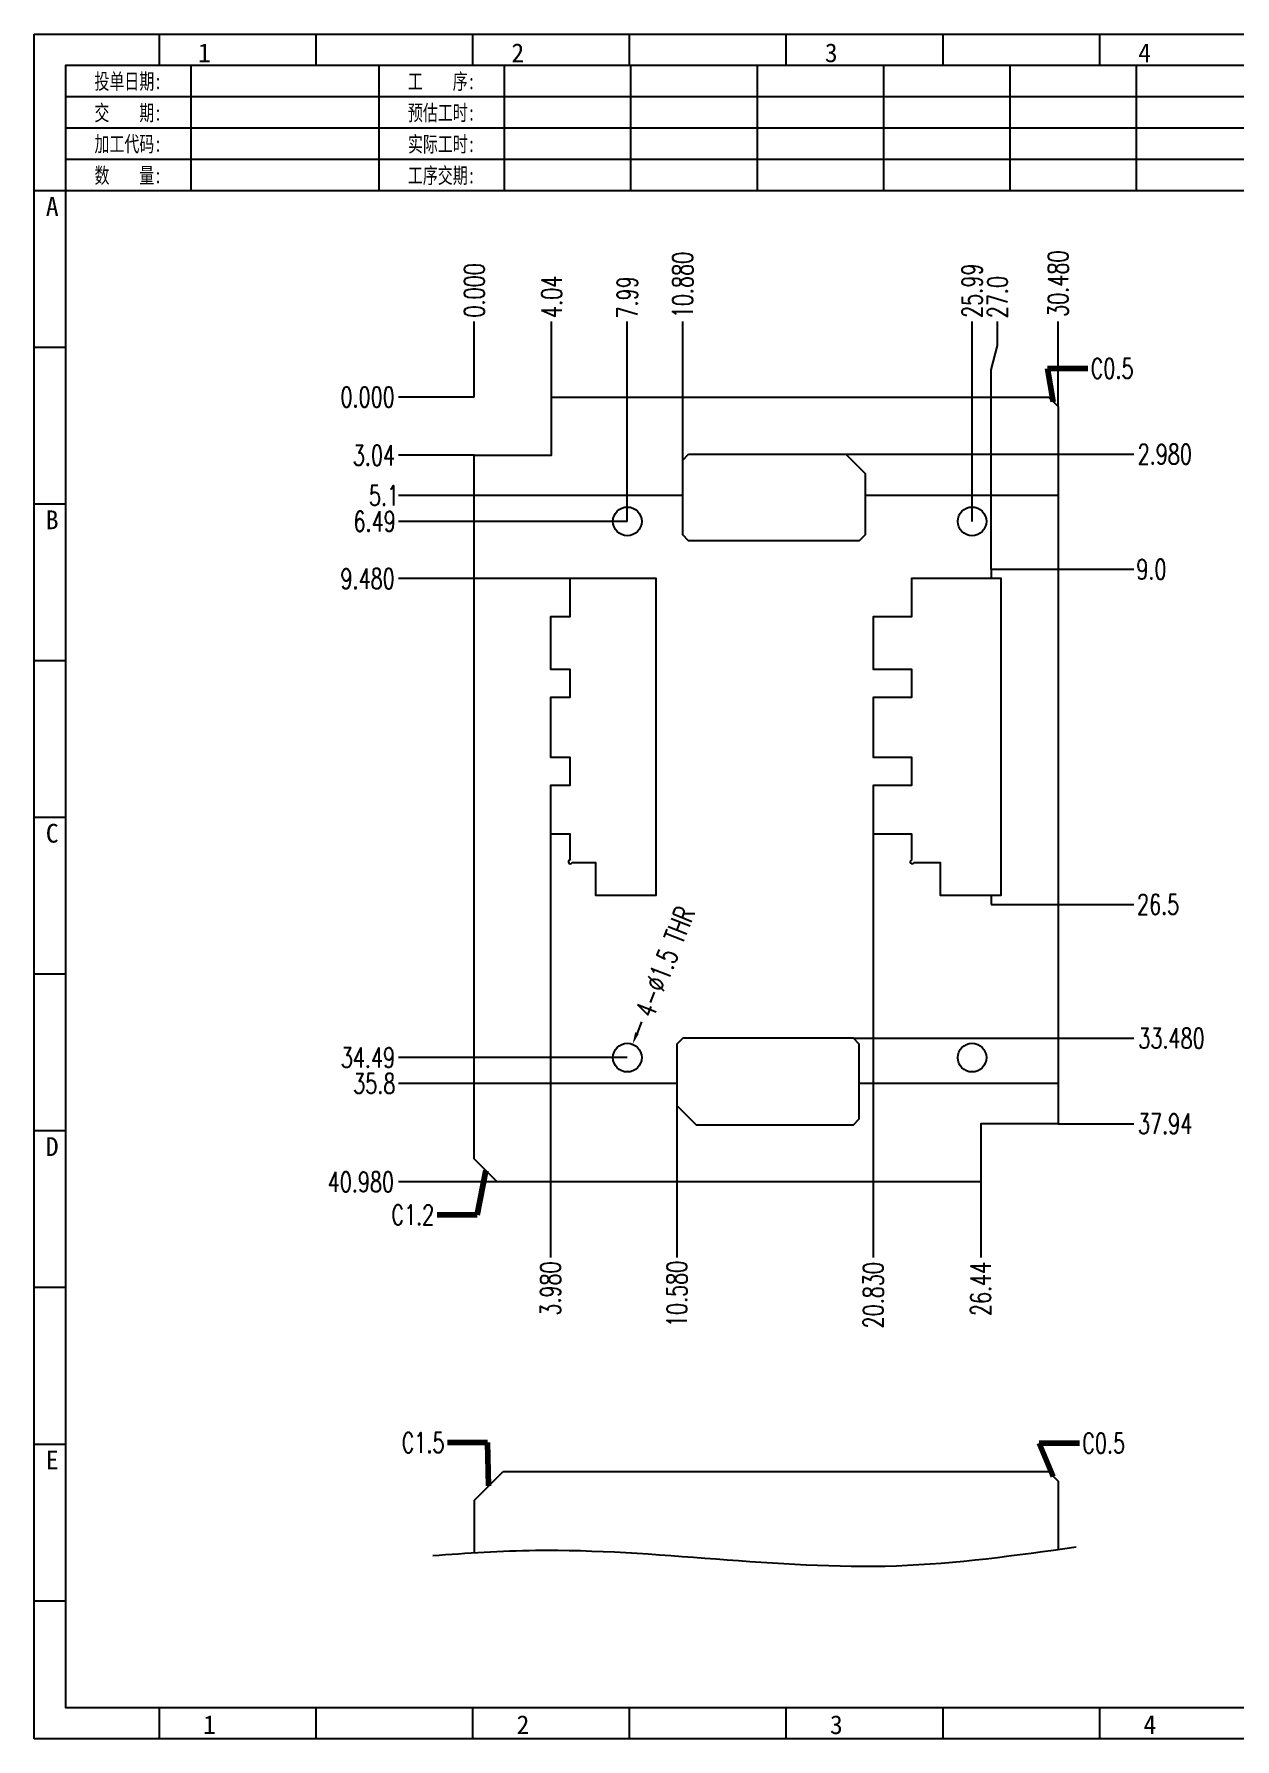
# Model space of a CAD drawing. Header units: millimetres. Extents: x -2852 to 5627, y -2271 to 1849.
# Drawn here: x -934.6 to -871.9, y -987.4 to -898.4 of the extents above; entities that cross this region are included whole.
import ezdxf
from ezdxf.enums import TextEntityAlignment as Align

# ---------------------------------------------------------------- set-up
doc = ezdxf.new("R2010")
doc.units = ezdxf.units.MM
doc.header["$PDSIZE"] = 3
for name, color, linetype in [('1', 7, 'Continuous'), ('41', 1, 'Continuous'), ('D03', 7, 'Continuous')]:
    doc.layers.add(name, color=color, linetype=linetype)
doc.styles.add('jet02', font='simplex.shx', dxfattribs={"width": 0.7})
doc.styles.get("Standard").update_dxf_attribs({"font": '仿宋_GB2312_0.ttf', "width": 0.7})
doc.styles.add('tk', font='', dxfattribs={"width": 0.7})
doc.styles.add('tk 2', font='仿宋_GB2312_0.ttf', dxfattribs={"width": 0.65})
doc.styles.get('tk').set_extended_font_data('NSimSun')
doc.dimstyles.new('jet02', dxfattribs={"dimtxt": 3.5, "dimasz": 2.1, "dimexe": 1, "dimexo": 0, "dimgap": 0.5, "dimtad": 0, "dimtoh": 1, "dimdec": 3, "dimzin": 9, "dimdsep": 46, "dimtxsty": 'jet02', "dimcen": 0, "dimclrt": 256, "dimazin": 2, "dimtfac": 1, "dimtdec": 3, "dimtofl": 0, "dimtmove": 0, "dimatfit": 1, "dimfxl": 0, "dimarcsym": 0})

# ---------------------------------------------------------------- blocks, each defined once
blk = doc.blocks.new('A3-N')
at = {"layer": '1', "color": 1}
for p, q in [((0, 0), (0, 296.73)), ((0, 296.73), (420, 296.73)), ((21.82, 291.27), (21.82, 296.73)), ((49.09, 291.27), (49.09, 296.73)), ((76.36, 291.27), (76.36, 296.73)), ((103.64, 291.27), (103.64, 296.73)), ((103.64, 291.27), (103.64, 296.73)), ((103.64, 291.27), (103.64, 296.73)), ((130.91, 291.27), (130.91, 296.73)), ((158.18, 291.27), (158.18, 296.73)), ((185.45, 291.27), (185.45, 296.73)), ((5.45, 269.45), (0, 269.45)), ((5.45, 242.18), (0, 242.18)), ((5.45, 214.91), (0, 214.91)), ((5.45, 187.64), (0, 187.64)), ((5.45, 160.36), (0, 160.36)), ((5.45, 133.09), (0, 133.09)), ((5.45, 105.82), (0, 105.82)), ((5.45, 78.55), (0, 78.55)), ((5.45, 51.27), (0, 51.27)), ((5.45, 24), (0, 24)), ((21.82, 0), (21.82, 5.45)), ((49.09, 0), (49.09, 5.45)), ((76.36, 0), (76.36, 5.45)), ((103.64, 0), (103.64, 5.45)), ((130.91, 0), (130.91, 5.45)), ((158.18, 0), (158.18, 5.45)), ((185.45, 0), (185.45, 5.45)), ((1, 0), (0, 0)), ((420, 0), (1, 0))]:
    blk.add_line(p, q, dxfattribs=at)
at = {"layer": '1'}
blk.add_lwpolyline([(221.45, 5.45), (414.55, 5.45), (414.55, 291.27), (5.45, 291.27), (5.45, 5.45), (414.55, 5.45)], dxfattribs=at)
at = {"layer": '41'}
for p, q in [((27.27, 291.27), (27.27, 269.45)), ((60, 291.27), (60, 269.45)), ((81.82, 291.27), (81.82, 269.45)), ((103.82, 291.27), (103.82, 269.45)), ((125.82, 291.27), (125.82, 269.45)), ((147.82, 291.27), (147.82, 269.45)), ((169.82, 291.27), (169.82, 269.45)), ((191.82, 291.27), (191.82, 269.45)), ((367.82, 285.82), (5.45, 285.82)), ((367.82, 280.36), (5.45, 280.36)), ((367.82, 274.91), (5.45, 274.91)), ((414.55, 269.45), (5.45, 269.45))]:
    blk.add_line(p, q, dxfattribs=at)
at = {"layer": '1', "color": 1}
for s, p in [('1', (29.64, 295.11)), ('2', (84.18, 295.11)), ('3', (138.73, 295.11)), ('4', (193.27, 295.11)), ('1', (30.53, 4.11)), ('2', (85.08, 4.11)), ('3', (139.62, 4.11)), ('4', (194.17, 4.11))]:
    blk.add_text(s, height=3.27, dxfattribs=at).set_placement(p, align=Align.TOP_CENTER)
at = {"layer": '1', "style": 'tk', "width": 0.7}
for s, p in [('投单日期:', (16.36, 288.55)), ('工    序:', (70.91, 288.55)), ('交    期:', (16.36, 283.09)), ('预估工时:', (70.91, 283.09)), ('加工代码:', (16.36, 277.64)), ('实际工时:', (70.91, 277.64)), ('数    量:', (16.36, 272.18)), ('工序交期:', (70.91, 272.18))]:
    blk.add_text(s, height=2.727, dxfattribs=at).set_placement(p, align=Align.MIDDLE)
at = {"layer": '1', "color": 1}
for s, p in [('A', (2.04, 268.36)), ('B', (2.04, 213.82)), ('C', (2.04, 159.27)), ('D', (2.04, 104.73)), ('E', (2.04, 50.18))]:
    blk.add_text(s, height=3.27, dxfattribs=at).set_placement(p, align=Align.TOP_LEFT)
at = {"layer": '1', "style": 'tk 2', "width": 0.7}
for tag, p in [('PATR-NO1', (309.84, 32.96)), ('TITLE', (365.74, 30.9)), ('PATR-NO2', (309.84, 27.81)), ('DWG-NO:', (366.54, 18.14))]:
    blk.add_attdef(tag, p, '', height=3.27, dxfattribs=at)
at = {"layer": '1', "color": 1, "style": 'tk 2', "width": 0.7}
for tag, p in [('DRAW', (314.55, 7.27)), ('DATE', (334.72, 7.32))]:
    blk.add_attdef(tag, p, '', height=3.49, dxfattribs=at)
at = {"layer": '1', "style": 'tk 2', "width": 0.7}
for tag, p in [('SCALE', (376.55, 8.73)), ('SHEET', (386.6, 8.72)), ('REV', (397.38, 8.73))]:
    blk.add_attdef(tag, text='', height=2.18, dxfattribs=at).set_placement(p, align=Align.MIDDLE_LEFT)
blk = doc.blocks.new('*D2375')
at = {"layer": '41', "ltscale": 0.05}
blk.add_line((3.584, -3369.787), (-0.367, -3369.787), dxfattribs=at)
at = {"layer": 'Defpoints', "color": 0, "ltscale": 0.05}
for p in [(-0.367, -3369.787), (3.584, -3369.787), (3.584, -3369.787)]:
    blk.add_point(p, dxfattribs=at)
at = {"layer": '41', "ltscale": 0.05, "insert": (-1.987, -3369.787), "char_height": 1.05, "attachment_point": 5, "style": 'jet02'}
blk.add_mtext('0.000', dxfattribs=at)
blk = doc.blocks.new('*D2376')
at = {"layer": '41', "ltscale": 0.05}
blk.add_line((4.784, -3410.767), (-0.367, -3410.767), dxfattribs=at)
at = {"layer": 'Defpoints', "color": 0, "ltscale": 0.05}
for p in [(3.584, -3369.787), (-0.367, -3410.767), (4.784, -3410.767)]:
    blk.add_point(p, dxfattribs=at)
at = {"layer": '41', "ltscale": 0.05, "insert": (-2.337, -3410.767), "char_height": 1.05, "attachment_point": 5, "style": 'jet02'}
blk.add_mtext('40.980', dxfattribs=at)
blk = doc.blocks.new('*D2377')
at = {"layer": '41', "ltscale": 0.05}
blk.add_line((3.584, -3405.627), (-0.367, -3405.627), dxfattribs=at)
at = {"layer": 'Defpoints', "color": 0, "ltscale": 0.05}
for p in [(3.584, -3369.787), (-0.367, -3405.627), (3.584, -3405.627)]:
    blk.add_point(p, dxfattribs=at)
at = {"layer": '41', "ltscale": 0.05, "insert": (-1.637, -3405.627), "char_height": 1.05, "attachment_point": 5, "style": 'jet02'}
blk.add_mtext('35.8', dxfattribs=at)
blk = doc.blocks.new('*D2378')
at = {"layer": '41', "ltscale": 0.05}
blk.add_line((11.574, -3404.277), (-0.367, -3404.277), dxfattribs=at)
at = {"layer": 'Defpoints', "color": 0, "ltscale": 0.05}
for p in [(3.584, -3369.787), (-0.367, -3404.277), (11.574, -3404.277)]:
    blk.add_point(p, dxfattribs=at)
at = {"layer": '41', "ltscale": 0.05, "insert": (-1.97, -3404.277), "char_height": 1.05, "attachment_point": 5, "style": 'jet02'}
blk.add_mtext('34.49', dxfattribs=at)
blk = doc.blocks.new('*D2379')
at = {"layer": '41', "ltscale": 0.05}
blk.add_line((11.574, -3376.277), (-0.367, -3376.277), dxfattribs=at)
at = {"layer": 'Defpoints', "color": 0, "ltscale": 0.05}
for p in [(3.584, -3369.787), (-0.367, -3376.277), (11.574, -3376.277)]:
    blk.add_point(p, dxfattribs=at)
at = {"layer": '41', "ltscale": 0.05, "insert": (-1.62, -3376.277), "char_height": 1.05, "attachment_point": 5, "style": 'jet02'}
blk.add_mtext('6.49', dxfattribs=at)
blk = doc.blocks.new('*D2380')
at = {"layer": '41', "ltscale": 0.05}
blk.add_line((3.584, -3374.927), (-0.367, -3374.927), dxfattribs=at)
at = {"layer": 'Defpoints', "color": 0, "ltscale": 0.05}
for p in [(3.584, -3369.787), (-0.367, -3374.927), (3.584, -3374.927)]:
    blk.add_point(p, dxfattribs=at)
at = {"layer": '41', "ltscale": 0.05, "insert": (-1.13, -3374.927), "char_height": 1.05, "attachment_point": 5, "style": 'jet02'}
blk.add_mtext('5.1', dxfattribs=at)
blk = doc.blocks.new('*D2381')
at = {"layer": '41', "ltscale": 0.05}
blk.add_line((3.584, -3372.827), (-0.367, -3372.827), dxfattribs=at)
at = {"layer": 'Defpoints', "color": 0, "ltscale": 0.05}
for p in [(3.584, -3369.787), (-0.367, -3372.827), (3.584, -3372.827)]:
    blk.add_point(p, dxfattribs=at)
at = {"layer": '41', "ltscale": 0.05, "insert": (-1.655, -3372.827), "char_height": 1.05, "attachment_point": 5, "style": 'jet02'}
blk.add_mtext('3.04', dxfattribs=at)
blk = doc.blocks.new('*D2382')
at = {"layer": '41', "ltscale": 0.05}
blk.add_line((34.064, -3407.727), (38.015, -3407.727), dxfattribs=at)
at = {"layer": 'Defpoints', "color": 0, "ltscale": 0.05}
for p in [(3.584, -3369.787), (34.064, -3407.727), (38.015, -3407.727)]:
    blk.add_point(p, dxfattribs=at)
at = {"layer": '41', "ltscale": 0.05, "insert": (39.652, -3407.727), "char_height": 1.05, "attachment_point": 5, "style": 'jet02'}
blk.add_mtext('37.94', dxfattribs=at)
blk = doc.blocks.new('*D2383')
at = {"layer": '41', "ltscale": 0.05}
blk.add_line((34.064, -3396.277), (38.015, -3396.277), dxfattribs=at)
at = {"layer": 'Defpoints', "color": 0, "ltscale": 0.05}
for p in [(3.584, -3369.787), (34.064, -3396.277), (38.015, -3396.277)]:
    blk.add_point(p, dxfattribs=at)
at = {"layer": '41', "ltscale": 0.05, "insert": (39.285, -3396.277), "char_height": 1.05, "attachment_point": 5, "style": 'jet02'}
blk.add_mtext('26.5', dxfattribs=at)
blk = doc.blocks.new('*D2384')
at = {"layer": '41', "ltscale": 0.05}
blk.add_line((34.064, -3378.777), (38.015, -3378.777), dxfattribs=at)
at = {"layer": 'Defpoints', "color": 0, "ltscale": 0.05}
for p in [(3.584, -3369.787), (34.064, -3378.777), (38.015, -3378.777)]:
    blk.add_point(p, dxfattribs=at)
at = {"layer": '41', "ltscale": 0.05, "insert": (38.935, -3378.777), "char_height": 1.05, "attachment_point": 5, "style": 'jet02'}
blk.add_mtext('9.0', dxfattribs=at)
blk = doc.blocks.new('*D2385')
at = {"layer": '41', "ltscale": 0.05}
blk.add_line((3.584, -3369.787), (3.584, -3365.836), dxfattribs=at)
at = {"layer": 'Defpoints', "color": 0, "ltscale": 0.05}
for p in [(3.584, -3365.836), (3.584, -3369.787), (3.584, -3369.787)]:
    blk.add_point(p, dxfattribs=at)
at = {"layer": '41', "ltscale": 0.05, "insert": (3.584, -3364.216), "char_height": 1.05, "attachment_point": 5, "rotation": 90, "style": 'jet02'}
blk.add_mtext('0.000', dxfattribs=at)
blk = doc.blocks.new('*D2386')
at = {"layer": '41', "ltscale": 0.05}
blk.add_line((7.624, -3369.787), (7.624, -3365.836), dxfattribs=at)
at = {"layer": 'Defpoints', "color": 0, "ltscale": 0.05}
for p in [(7.624, -3365.836), (3.584, -3369.787), (7.624, -3369.787)]:
    blk.add_point(p, dxfattribs=at)
at = {"layer": '41', "ltscale": 0.05, "insert": (7.624, -3364.548), "char_height": 1.05, "attachment_point": 5, "rotation": 90, "style": 'jet02'}
blk.add_mtext('4.04', dxfattribs=at)
blk = doc.blocks.new('*D2387')
at = {"layer": '41', "ltscale": 0.05}
blk.add_line((11.574, -3376.277), (11.574, -3365.836), dxfattribs=at)
at = {"layer": 'Defpoints', "color": 0, "ltscale": 0.05}
for p in [(11.574, -3365.836), (3.584, -3369.787), (11.574, -3376.277)]:
    blk.add_point(p, dxfattribs=at)
at = {"layer": '41', "ltscale": 0.05, "insert": (11.574, -3364.583), "char_height": 1.05, "attachment_point": 5, "rotation": 90, "style": 'jet02'}
blk.add_mtext('7.99', dxfattribs=at)
blk = doc.blocks.new('*D2388')
at = {"layer": '41', "ltscale": 0.05}
blk.add_line((14.464, -3373.073), (14.464, -3365.836), dxfattribs=at)
at = {"layer": 'Defpoints', "color": 0, "ltscale": 0.05}
for p in [(14.464, -3365.836), (3.584, -3369.787), (14.464, -3373.073)]:
    blk.add_point(p, dxfattribs=at)
at = {"layer": '41', "ltscale": 0.05, "insert": (14.464, -3363.936), "char_height": 1.05, "attachment_point": 5, "rotation": 90, "style": 'jet02'}
blk.add_mtext('10.880', dxfattribs=at)
blk = doc.blocks.new('*D2389')
at = {"layer": '41', "ltscale": 0.05}
blk.add_line((29.574, -3376.277), (29.574, -3365.836), dxfattribs=at)
at = {"layer": 'Defpoints', "color": 0, "ltscale": 0.05}
for p in [(29.574, -3365.836), (3.584, -3369.787), (29.574, -3376.277)]:
    blk.add_point(p, dxfattribs=at)
at = {"layer": '41', "ltscale": 0.05, "insert": (29.574, -3364.233), "char_height": 1.05, "attachment_point": 5, "rotation": 90, "style": 'jet02'}
blk.add_mtext('25.99', dxfattribs=at)
blk = doc.blocks.new('*D2390')
at = {"layer": '41', "ltscale": 0.05}
for p, q in [((30.901, -3367.096), (30.901, -3365.836)), ((30.574, -3368.356), (30.901, -3367.096)), ((30.574, -3378.777), (30.574, -3368.356))]:
    blk.add_line(p, q, dxfattribs=at)
at = {"layer": 'Defpoints', "color": 0, "ltscale": 0.05}
for p in [(30.901, -3365.836), (3.584, -3369.787), (30.574, -3378.777)]:
    blk.add_point(p, dxfattribs=at)
at = {"layer": '41', "ltscale": 0.05, "insert": (30.901, -3364.566), "char_height": 1.05, "attachment_point": 5, "rotation": 90, "style": 'jet02'}
blk.add_mtext('27.0', dxfattribs=at)
blk = doc.blocks.new('*D2391')
at = {"layer": '41', "ltscale": 0.05}
blk.add_line((34.064, -3370.287), (34.064, -3365.836), dxfattribs=at)
at = {"layer": 'Defpoints', "color": 0, "ltscale": 0.05}
for p in [(34.064, -3365.836), (3.584, -3369.787), (34.064, -3370.287)]:
    blk.add_point(p, dxfattribs=at)
at = {"layer": '41', "ltscale": 0.05, "insert": (34.064, -3363.866), "char_height": 1.05, "attachment_point": 5, "rotation": 90, "style": 'jet02'}
blk.add_mtext('30.480', dxfattribs=at)
blk = doc.blocks.new('*D2392')
at = {"layer": '41', "ltscale": 0.05}
blk.add_line((14.164, -3406.781), (14.164, -3414.718), dxfattribs=at)
at = {"layer": 'Defpoints', "color": 0, "ltscale": 0.05}
for p in [(3.584, -3369.787), (14.164, -3406.781), (14.164, -3414.718)]:
    blk.add_point(p, dxfattribs=at)
at = {"layer": '41', "ltscale": 0.05, "insert": (14.164, -3416.618), "char_height": 1.05, "attachment_point": 5, "rotation": 90, "style": 'jet02'}
blk.add_mtext('10.580', dxfattribs=at)
blk = doc.blocks.new('*D2393')
at = {"layer": '41', "ltscale": 0.05}
blk.add_line((30.024, -3410.767), (30.024, -3414.718), dxfattribs=at)
at = {"layer": 'Defpoints', "color": 0, "ltscale": 0.05}
for p in [(3.584, -3369.787), (30.024, -3410.767), (30.024, -3414.718)]:
    blk.add_point(p, dxfattribs=at)
at = {"layer": '41', "ltscale": 0.05, "insert": (30.024, -3416.355), "char_height": 1.05, "attachment_point": 5, "rotation": 90, "style": 'jet02'}
blk.add_mtext('26.44', dxfattribs=at)
blk = doc.blocks.new('*D2394')
at = {"layer": '41', "ltscale": 0.05}
blk.add_line((12.311, -3402.407), (12.08, -3402.993), dxfattribs=at)
blk.add_solid([(11.982, -3402.954), (12.177, -3403.031), (11.849, -3403.579)], dxfattribs=at)
at = {"layer": 'Defpoints', "color": 0, "ltscale": 0.05}
for p in [(11.849, -3403.579), (11.299, -3404.975)]:
    blk.add_point(p, dxfattribs=at)
at = {"layer": '41', "ltscale": 0.05, "insert": (13.546, -3399.271), "char_height": 1.05, "attachment_point": 5, "rotation": 68.49678, "style": 'jet02'}
blk.add_mtext('4-∅1.5{\\C1; THR}', dxfattribs=at)
blk = doc.blocks.new('*D2395')
at = {"layer": '41', "ltscale": 0.05}
blk.add_line((8.564, -3379.267), (-0.367, -3379.267), dxfattribs=at)
at = {"layer": 'Defpoints', "color": 0, "ltscale": 0.05}
for p in [(3.584, -3369.787), (-0.367, -3379.267), (8.564, -3379.267)]:
    blk.add_point(p, dxfattribs=at)
at = {"layer": '41', "ltscale": 0.05, "insert": (-1.987, -3379.267), "char_height": 1.05, "attachment_point": 5, "style": 'jet02'}
blk.add_mtext('9.480', dxfattribs=at)
blk = doc.blocks.new('*D2396')
at = {"layer": '41', "ltscale": 0.05}
blk.add_line((22.978, -3372.767), (38.015, -3372.767), dxfattribs=at)
at = {"layer": 'Defpoints', "color": 0, "ltscale": 0.05}
for p in [(3.584, -3369.787), (22.978, -3372.767), (38.015, -3372.767)]:
    blk.add_point(p, dxfattribs=at)
at = {"layer": '41', "ltscale": 0.05, "insert": (39.635, -3372.767), "char_height": 1.05, "attachment_point": 5, "style": 'jet02'}
blk.add_mtext('2.980', dxfattribs=at)
blk = doc.blocks.new('*D2397')
at = {"layer": '41', "ltscale": 0.05}
blk.add_line((7.564, -3392.587), (7.564, -3414.718), dxfattribs=at)
at = {"layer": 'Defpoints', "color": 0, "ltscale": 0.05}
for p in [(3.584, -3369.787), (7.564, -3392.587), (7.564, -3414.718)]:
    blk.add_point(p, dxfattribs=at)
at = {"layer": '41', "ltscale": 0.05, "insert": (7.564, -3416.338), "char_height": 1.05, "attachment_point": 5, "rotation": 90, "style": 'jet02'}
blk.add_mtext('3.980', dxfattribs=at)
blk = doc.blocks.new('*D2398')
at = {"layer": '41', "ltscale": 0.05}
blk.add_line((24.414, -3392.587), (24.414, -3414.718), dxfattribs=at)
at = {"layer": 'Defpoints', "color": 0, "ltscale": 0.05}
for p in [(3.584, -3369.787), (24.414, -3392.587), (24.414, -3414.718)]:
    blk.add_point(p, dxfattribs=at)
at = {"layer": '41', "ltscale": 0.05, "insert": (24.414, -3416.688), "char_height": 1.05, "attachment_point": 5, "rotation": 90, "style": 'jet02'}
blk.add_mtext('20.830', dxfattribs=at)
blk = doc.blocks.new('*D2399')
at = {"layer": '41', "ltscale": 0.05}
blk.add_line((23.378, -3403.267), (38.015, -3403.267), dxfattribs=at)
at = {"layer": 'Defpoints', "color": 0, "ltscale": 0.05}
for p in [(3.584, -3369.787), (23.378, -3403.267), (38.015, -3403.267)]:
    blk.add_point(p, dxfattribs=at)
at = {"layer": '41', "ltscale": 0.05, "insert": (39.985, -3403.267), "char_height": 1.05, "attachment_point": 5, "style": 'jet02'}
blk.add_mtext('33.480', dxfattribs=at)

msp = doc.modelspace()

# ---------------------------------------------------------------- linework, layer by layer
at = {"layer": '1', "ltscale": 0.05}
for p, q in [((-900.7438, -922.497), (-911.6238, -922.497)), ((-881.1438, -922.497), (-891.2238, -922.497)), ((-884.6338, -926.347), (-881.1438, -926.347)), ((-884.6338, -926.347), (-884.6338, -926.837)), ((-884.6338, -943.357), (-884.6338, -943.847)), ((-884.6338, -943.847), (-881.1438, -943.847)), ((-901.0438, -953.197), (-911.6238, -953.197)), ((-881.1438, -953.197), (-891.5238, -953.197)), ((-911.6238, -974.966), (-910.1238, -973.466)), ((-910.1238, -973.466), (-881.6438, -973.466)), ((-881.6438, -973.466), (-881.1438, -973.966)), ((-881.1438, -973.966), (-881.1438, -977.5256)), ((-911.6238, -974.966), (-911.6238, -977.7018))]:
    msp.add_line(p, q, dxfattribs=at)
msp.add_lwpolyline([(-881.1438, -955.297), (-885.1838, -955.297), (-885.1838, -958.337), (-910.4238, -958.337), (-911.6238, -957.137), (-911.6238, -920.397), (-907.5838, -920.397), (-907.5838, -917.357), (-881.6438, -917.357), (-881.1438, -917.857)], close=True, dxfattribs=at)
for centre in [(-906.6138, -941.627), (-888.7638, -941.627)]:
    msp.add_arc(centre, 0.1, 107.457603, 342.542397, dxfattribs=at)
msp.add_spline([(-913.7896, -977.8419), (-908.4284, -977.574), (-889.5883, -978.3778), (-880.2061, -977.3954)], degree=3, dxfattribs=at)
at = {"layer": 'D03', "color": 3, "ltscale": 0.05}
for points in [[(-900.4379, -920.337), (-892.2296, -920.337), (-891.2238, -921.3429), (-891.2238, -924.5511), (-891.5296, -924.857), (-900.4379, -924.857), (-900.7438, -924.5511), (-900.7438, -920.6429)], [(-900.0379, -955.357), (-891.8296, -955.357), (-891.5238, -955.0511), (-891.5238, -951.1429), (-891.8296, -950.837), (-900.7379, -950.837), (-901.0438, -951.1429), (-901.0438, -954.3511)]]:
    msp.add_lwpolyline(points, close=True, dxfattribs=at)
at = {"layer": 'D03', "ltscale": 0.05}
for points in [[(-906.5184, -941.657), (-905.2938, -941.657), (-905.2938, -943.357), (-902.1238, -943.357), (-902.1238, -926.837), (-906.6438, -926.837), (-906.6438, -928.837), (-907.6438, -928.837), (-907.6438, -931.557), (-906.6438, -931.557), (-906.6438, -933.037), (-907.6438, -933.037), (-907.6438, -936.157), (-906.6438, -936.157), (-906.6438, -937.637), (-907.6438, -937.637), (-907.6438, -940.157), (-906.6438, -940.157), (-906.6438, -941.5316)], [(-888.6684, -941.657), (-887.2938, -941.657), (-887.2938, -943.357), (-884.1238, -943.357), (-884.1238, -926.837), (-888.7938, -926.837), (-888.7938, -928.837), (-890.7938, -928.837), (-890.7938, -931.557), (-888.7938, -931.557), (-888.7938, -933.037), (-890.7938, -933.037), (-890.7938, -936.157), (-888.7938, -936.157), (-888.7938, -937.637), (-890.7938, -937.637), (-890.7938, -940.157), (-888.7938, -940.157), (-888.7938, -941.5316)]]:
    msp.add_lwpolyline(points, dxfattribs=at)
for centre in [(-903.6338, -923.847), (-885.6338, -923.847), (-903.6338, -951.847), (-885.6338, -951.847)]:
    msp.add_circle(centre, 0.75, dxfattribs=at)

# ---------------------------------------------------------------- block references
at = {"layer": '1', "ltscale": 0.05, "xscale": 0.2999999999999545, "yscale": 0.2999999999999545, "zscale": 0.2999999999999545}
msp.add_blockref('A3-N', (-934.6058, -987.4217), dxfattribs=at)

# ---------------------------------------------------------------- texts
at = {"layer": '41', "ltscale": 0.05, "char_height": 1.05, "style": 'jet02'}
for s, insert, attachment_point in [('C0.5', (-879.4429, -915.8623), 4), ('C1.2', (-913.7148, -960.0596), 6), ('C1.5', (-913.1791, -971.9532), 6), ('C0.5', (-879.8834, -971.9783), 4)]:
    msp.add_mtext(s, dxfattribs=dict(at, insert=insert, attachment_point=attachment_point))

# ---------------------------------------------------------------- dimensions: what is measured, and where the dimension line sits
at = {"layer": '41', "ltscale": 0.05}
for feature_location, offset, dtype, origin, override, picture, middle, set_off in [((-881.1438, -917.857), (0, 4.451), 1, (-911.6238, -917.357), {"dimscale": 0.3, "dimtoh": 0, "dimzin": 1, "dimclrd": 256, "dimclre": 256, "dimadec": 3, "dimazin": 0, "dimatfit": 3, "dimlwd": 65535, "dimlwe": 65535}, '*D2391', (-881.1438, -911.436), (-915.2077, 2452.4298)), ((-900.7438, -920.6429), (0, 7.2369), 1, (-911.6238, -917.357), {"dimscale": 0.3, "dimtoh": 0, "dimzin": 1, "dimclrd": 256, "dimclre": 256, "dimadec": 3, "dimazin": 0, "dimatfit": 3, "dimlwd": 65535, "dimlwe": 65535}, '*D2388', (-900.7438, -911.506), (-915.2077, 2452.4298)), ((-911.6237779103, -917.3570075552), (0, 3.9510117397), 1, (-911.6237779103, -917.3570075552), {"dimscale": 0.3, "dimtoh": 0, "dimzin": 1, "dimclrd": 256, "dimclre": 256, "dimadec": 3, "dimazin": 0, "dimatfit": 3, "dimlwd": 65535, "dimlwe": 65535}, '*D2385', (-911.6237779103, -911.7859958155), (-915.2077048823, 2452.4298167741)), ((-885.6338, -923.847), (0, 10.441), 1, (-911.6238, -917.357), {"dimscale": 0.3, "dimtoh": 0, "dimdec": 2, "dimzin": 1, "dimclrd": 256, "dimclre": 256, "dimazin": 0, "dimatfit": 3, "dimlwd": 65535, "dimlwe": 65535}, '*D2389', (-885.6338, -911.8035), (-915.2077, 2452.4298)), ((-907.5838, -917.357), (0, 3.951), 1, (-911.6238, -917.357), {"dimscale": 0.3, "dimtoh": 0, "dimdec": 2, "dimzin": 1, "dimclrd": 256, "dimclre": 256, "dimazin": 0, "dimatfit": 3, "dimlwd": 65535, "dimlwe": 65535}, '*D2386', (-907.5838, -912.1185), (-915.2077, 2452.4298)), ((-884.6338, -926.347), (0.3268, 12.941), 1, (-911.6238, -917.357), {"dimscale": 0.3, "dimtoh": 0, "dimdec": 1, "dimzin": 1, "dimclrd": 256, "dimclre": 256, "dimadec": 1, "dimazin": 0, "dimatfit": 3, "dimlwd": 65535, "dimlwe": 65535}, '*D2390', (-884.3069, -912.136), (-915.2077, 2452.4298)), ((-903.6338, -923.847), (0, 10.441), 1, (-911.6238, -917.357), {"dimscale": 0.3, "dimtoh": 0, "dimdec": 2, "dimzin": 1, "dimclrd": 256, "dimclre": 256, "dimazin": 0, "dimatfit": 3, "dimlwd": 65535, "dimlwe": 65535}, '*D2387', (-903.6338, -912.1535), (-915.2077, 2452.4298)), ((-911.6237779103, -917.3570075552), (-3.9510117397, 0), 0, (-911.6237779103, -917.3570075552), {"dimscale": 0.3, "dimtoh": 0, "dimzin": 1, "dimclrd": 256, "dimclre": 256, "dimadec": 3, "dimazin": 0, "dimatfit": 3, "dimlwd": 65535, "dimlwe": 65535}, '*D2375', (-917.19478965, -917.3570075552), (-915.2077048823, 2452.4298167741)), ((-910.4238, -958.337), (-5.151, 0), 0, (-911.6238, -917.357), {"dimscale": 0.3, "dimtoh": 0, "dimzin": 1, "dimclrd": 256, "dimclre": 256, "dimadec": 3, "dimazin": 0, "dimatfit": 3, "dimlwd": 65535, "dimlwe": 65535}, '*D2376', (-917.5448, -958.337), (-915.2077, 2452.4298)), ((-906.6438, -926.837), (-8.931, 0), 0, (-911.6238, -917.357), {"dimscale": 0.3, "dimtoh": 0, "dimzin": 1, "dimclrd": 256, "dimclre": 256, "dimadec": 3, "dimazin": 0, "dimatfit": 3, "dimlwd": 65535, "dimlwe": 65535}, '*D2395', (-917.1948, -926.837), (-915.2077, 2452.4298)), ((-903.6338, -951.847), (-11.941, 0), 0, (-911.6238, -917.357), {"dimscale": 0.3, "dimtoh": 0, "dimdec": 2, "dimzin": 1, "dimclrd": 256, "dimclre": 256, "dimazin": 0, "dimatfit": 3, "dimlwd": 65535, "dimlwe": 65535}, '*D2378', (-917.1773, -951.847), (-915.2077, 2452.4298)), ((-911.6238, -920.397), (-3.951, 0), 0, (-911.6238, -917.357), {"dimscale": 0.3, "dimtoh": 0, "dimdec": 2, "dimzin": 1, "dimclrd": 256, "dimclre": 256, "dimazin": 0, "dimatfit": 3, "dimlwd": 65535, "dimlwe": 65535}, '*D2381', (-916.8623, -920.397), (-915.2077, 2452.4298)), ((-911.6238, -953.197), (-3.951, 0), 0, (-911.6238, -917.357), {"dimscale": 0.3, "dimtoh": 0, "dimdec": 1, "dimzin": 1, "dimclrd": 256, "dimclre": 256, "dimadec": 1, "dimazin": 0, "dimatfit": 3, "dimlwd": 65535, "dimlwe": 65535}, '*D2377', (-916.8448, -953.197), (-915.2077, 2452.4298)), ((-903.6338, -923.847), (-11.941, 0), 0, (-911.6238, -917.357), {"dimscale": 0.3, "dimtoh": 0, "dimdec": 2, "dimzin": 1, "dimclrd": 256, "dimclre": 256, "dimazin": 0, "dimatfit": 3, "dimlwd": 65535, "dimlwe": 65535}, '*D2379', (-916.8273, -923.847), (-915.2077, 2452.4298)), ((-911.6238, -922.497), (-3.951, 0), 0, (-911.6238, -917.357), {"dimscale": 0.3, "dimtoh": 0, "dimdec": 1, "dimzin": 1, "dimclrd": 256, "dimclre": 256, "dimadec": 1, "dimazin": 0, "dimatfit": 3, "dimlwd": 65535, "dimlwe": 65535}, '*D2380', (-916.3373, -922.497), (-915.2077, 2452.4298)), ((-881.1438, -955.297), (3.951, 0), 0, (-911.6238, -917.357), {"dimscale": 0.3, "dimtoh": 0, "dimdec": 2, "dimzin": 1, "dimclrd": 256, "dimclre": 256, "dimazin": 0, "dimatfit": 3, "dimlwd": 65535, "dimlwe": 65535}, '*D2382', (-875.5553, -955.297), (-915.2077, 2452.4298)), ((-881.1438, -943.847), (3.951, 0), 0, (-911.6238, -917.357), {"dimscale": 0.3, "dimtoh": 0, "dimdec": 1, "dimzin": 1, "dimclrd": 256, "dimclre": 256, "dimadec": 1, "dimazin": 0, "dimatfit": 3, "dimlwd": 65535, "dimlwe": 65535}, '*D2383', (-875.9228, -943.847), (-915.2077, 2452.4298)), ((-881.1438, -926.347), (3.951, 0), 0, (-911.6238, -917.357), {"dimscale": 0.3, "dimtoh": 0, "dimdec": 1, "dimzin": 1, "dimclrd": 256, "dimclre": 256, "dimadec": 1, "dimazin": 0, "dimatfit": 3, "dimlwd": 65535, "dimlwe": 65535}, '*D2384', (-876.2728, -926.347), (-915.2077, 2452.4298)), ((-901.0438, -954.3511), (0, -7.9369), 1, (-911.6238, -917.357), {"dimscale": 0.3, "dimtoh": 0, "dimzin": 1, "dimclrd": 256, "dimclre": 256, "dimadec": 3, "dimazin": 0, "dimatfit": 3, "dimlwd": 65535, "dimlwe": 65535}, '*D2392', (-901.0438, -964.188), (-915.2077, 2452.4298)), ((-885.1838, -958.337), (0, -3.951), 1, (-911.6238, -917.357), {"dimscale": 0.3, "dimtoh": 0, "dimdec": 2, "dimzin": 1, "dimclrd": 256, "dimclre": 256, "dimazin": 0, "dimatfit": 3, "dimlwd": 65535, "dimlwe": 65535}, '*D2393', (-885.1838, -963.9255), (-915.2077, 2452.4298)), ((-892.2296, -920.337), (15.0369, 0), 0, (-911.6238, -917.357), {"dimscale": 0.3, "dimtoh": 0, "dimzin": 1, "dimclrd": 256, "dimclre": 256, "dimadec": 3, "dimazin": 0, "dimatfit": 3, "dimlwd": 65535, "dimlwe": 65535}, '*D2396', (-875.5728, -920.337), (-915.2077, 2452.4298)), ((-907.6438, -940.157), (0, -22.131), 1, (-911.6238, -917.357), {"dimscale": 0.3, "dimtoh": 0, "dimzin": 1, "dimclrd": 256, "dimclre": 256, "dimadec": 3, "dimazin": 0, "dimatfit": 3, "dimlwd": 65535, "dimlwe": 65535}, '*D2397', (-907.6438, -963.908), (-915.2077, 2452.4298)), ((-890.7938, -940.157), (0, -22.131), 1, (-911.6238, -917.357), {"dimscale": 0.3, "dimtoh": 0, "dimzin": 1, "dimclrd": 256, "dimclre": 256, "dimadec": 3, "dimazin": 0, "dimatfit": 3, "dimlwd": 65535, "dimlwe": 65535}, '*D2398', (-890.7938, -964.258), (-915.2077, 2452.4298)), ((-891.8296, -950.837), (14.6369, 0), 0, (-911.6238, -917.357), {"dimscale": 0.3, "dimtoh": 0, "dimzin": 1, "dimclrd": 256, "dimclre": 256, "dimadec": 3, "dimazin": 0, "dimatfit": 3, "dimlwd": 65535, "dimlwe": 65535}, '*D2399', (-875.2228, -950.837), (-915.2077, 2452.4298))]:
    dim = msp.add_ordinate_dim(feature_location=feature_location, offset=offset, dtype=dtype, origin=origin, dimstyle='jet02', override=override, dxfattribs=at)
    dim.commit()
    dim.dimension.update_dxf_attribs({"geometry": picture, "text_midpoint": middle, "insert": set_off})
dim = msp.add_diameter_dim_2p(p1=(-903.9087, -952.5448), p2=(-903.3589, -951.1492), text='4-<>{\\C1; THR}', dimstyle='jet02', override={"dimscale": 0.3, "dimtoh": 0, "dimdec": 1, "dimzin": 1, "dimclrd": 256, "dimclre": 256, "dimadec": 1, "dimazin": 0, "dimatfit": 3, "dimlwd": 65535, "dimlwe": 65535}, dxfattribs=at)
dim.commit()
dim.dimension.update_dxf_attribs({"geometry": '*D2394', "text_midpoint": (-901.6617, -946.8415), "insert": (-915.2077, 2452.4298)})

# ---------------------------------------------------------------- leaders
at = {"layer": '41', "ltscale": 0.05, "annotation_type": 0, "has_hookline": 1}
for points, override, hookline_direction, text_width in [([(-881.3938, -917.607), (-881.6929, -915.8623), (-879.5929, -915.8623)], {"dimscale": 0.3, "dimtoh": 0, "dimzin": 1, "dimclrd": 256, "dimclre": 256, "dimadec": 3, "dimazin": 0, "dimatfit": 3, "dimlwd": 65535, "dimlwe": 65535}, 0, 2.275), ([(-911.0238, -957.737), (-911.4648, -960.0596), (-913.5648, -960.0596)], {"dimscale": 0.3, "dimtoh": 0, "dimzin": 1, "dimclrd": 256, "dimclre": 256, "dimadec": 3, "dimazin": 0, "dimatfit": 3, "dimlwd": 65535, "dimlwe": 65535}, 1, 2.135), ([(-910.8738, -974.216), (-910.9291, -971.9532), (-913.0291, -971.9532)], {"dimscale": 0.3, "dimtoh": 0, "dimdec": 1, "dimzin": 1, "dimclrd": 256, "dimclre": 256, "dimadec": 1, "dimazin": 0, "dimatfit": 3, "dimlwd": 65535, "dimlwe": 65535}, 1, 2.135), ([(-881.3938, -973.716), (-882.1334, -971.9783), (-880.0334, -971.9783)], {"dimscale": 0.3, "dimtoh": 0, "dimdec": 1, "dimzin": 1, "dimclrd": 256, "dimclre": 256, "dimadec": 1, "dimazin": 0, "dimatfit": 3, "dimlwd": 65535, "dimlwe": 65535}, 0, 2.275)]:
    msp.add_leader(points, dimstyle='jet02', override=override, dxfattribs=dict(at, hookline_direction=hookline_direction, text_width=text_width))

doc.saveas('drawing.dxf')
